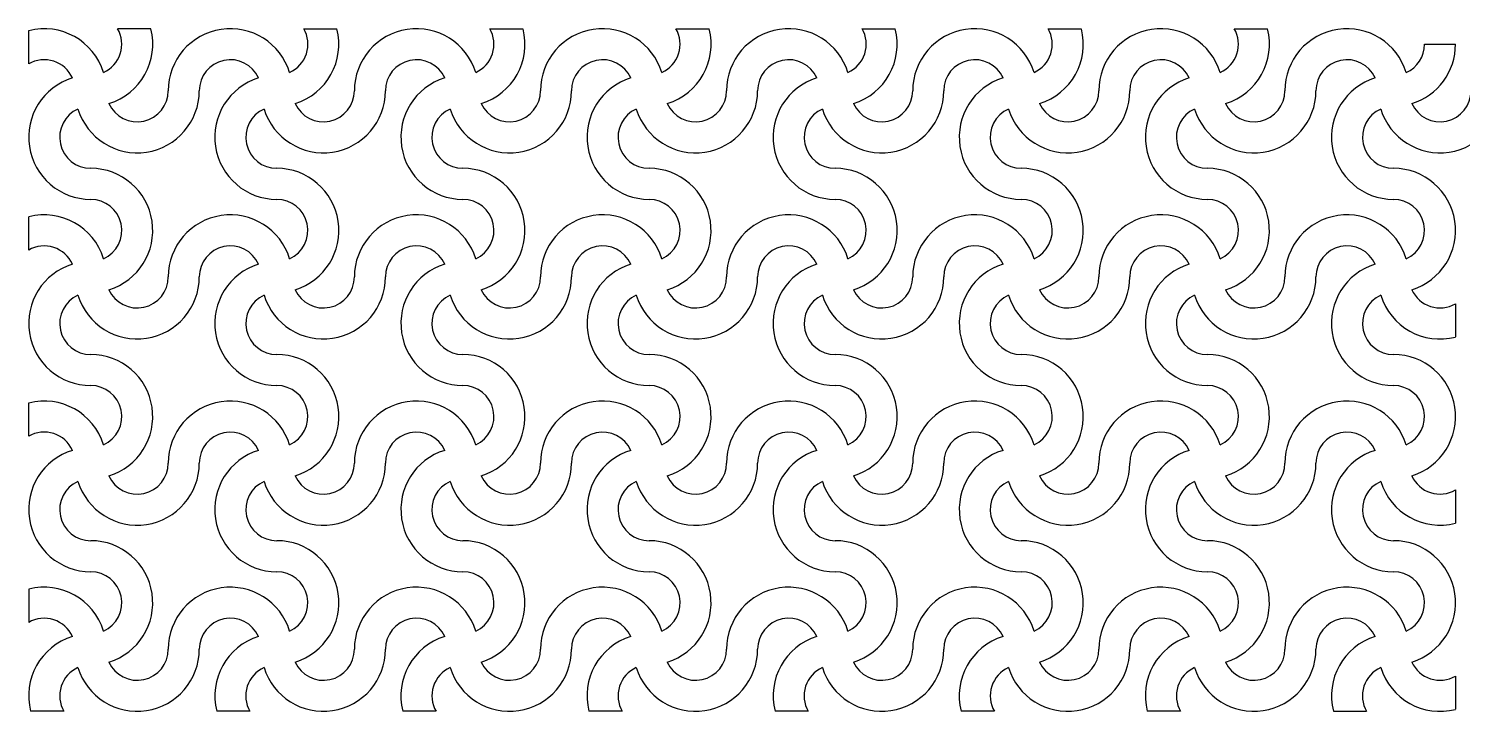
# Model space of a CAD drawing. Header units: millimetres. Extents: x 24 to 153, y 3 to 97.
# Drawn here: x 89.56 to 108.04, y 3.45 to 12.25 of the extents above; entities that cross this region are included whole.
import ezdxf

# ---------------------------------------------------------------- set-up
doc = ezdxf.new("R2010")
doc.units = ezdxf.units.MM
doc.header["$MEASUREMENT"] = 0
doc.layers.add('MASK_1', color=255, linetype='Continuous')

msp = doc.modelspace()

# ---------------------------------------------------------------- linework, layer by layer
for p, q in [((89.556, 11.799), (89.556, 12.227)), ((91.13, 12.252), (90.702, 12.252)), ((93.102, 12.252), (93.53, 12.252)), ((95.502, 12.252), (95.93, 12.252)), ((97.902, 12.252), (98.33, 12.252)), ((100.302, 12.252), (100.73, 12.252)), ((102.702, 12.252), (103.13, 12.252)), ((105.102, 12.252), (105.53, 12.252)), ((107.556, 12.052), (107.956, 12.052)), ((89.556, 9.399), (89.556, 9.827)), ((107.956, 8.706), (107.956, 8.278)), ((89.556, 6.999), (89.556, 7.427)), ((107.956, 6.306), (107.956, 5.878)), ((89.556, 5.027), (89.556, 4.599)), ((107.956, 3.906), (107.956, 3.478)), ((90.009, 3.452), (89.581, 3.452)), ((92.409, 3.452), (91.981, 3.452)), ((94.809, 3.452), (94.381, 3.452)), ((97.209, 3.452), (96.781, 3.452)), ((99.609, 3.452), (99.181, 3.452)), ((102.009, 3.452), (101.581, 3.452)), ((104.409, 3.452), (103.981, 3.452)), ((106.381, 3.452), (106.809, 3.452))]:
    msp.add_line(p, q)
for radius, start in [(0.8, 197.1144), (0.4, 204.2952)]:
    msp.add_arc((107.756, 11.452), radius, start, 0)
at = {"layer": 'MASK_1'}
for centre, radius, start, end in [((89.756, 11.452), 0.8, 17.1144, 104.4775), ((90.356, 12.052), 0.4, 294.2952, 30), ((90.356, 12.052), 0.8, 287.1144, 14.4775), ((92.156, 11.452), 0.8, 17.1144, 180), ((92.756, 12.052), 0.4, 294.2952, 30), ((92.756, 12.052), 0.8, 287.1144, 14.4775), ((94.556, 11.452), 0.8, 17.1144, 180), ((95.156, 12.052), 0.4, 294.2952, 30), ((95.156, 12.052), 0.8, 287.1144, 14.4775), ((96.956, 11.452), 0.8, 17.1144, 180), ((97.556, 12.052), 0.4, 294.2952, 30), ((97.556, 12.052), 0.8, 287.1144, 14.4775), ((99.356, 11.452), 0.8, 17.1144, 180), ((99.956, 12.052), 0.4, 294.2952, 30), ((99.956, 12.052), 0.8, 287.1144, 14.4775), ((101.756, 11.452), 0.8, 17.1144, 180), ((102.356, 12.052), 0.4, 294.2952, 30), ((102.356, 12.052), 0.8, 287.1144, 14.4775), ((104.156, 11.452), 0.8, 17.1144, 180), ((104.756, 12.052), 0.4, 294.2952, 30), ((104.756, 12.052), 0.8, 287.1144, 14.4775), ((106.556, 11.452), 0.8, 17.1144, 180), ((107.156, 12.052), 0.4, 294.2952, 0), ((107.156, 12.052), 0.8, 287.1144, 0), ((89.756, 11.452), 0.4, 24.2952, 120), ((92.156, 11.452), 0.4, 24.2952, 180), ((94.556, 11.452), 0.4, 24.2952, 180), ((96.956, 11.452), 0.4, 24.2952, 180), ((99.356, 11.452), 0.4, 24.2952, 180), ((101.756, 11.452), 0.4, 24.2952, 180), ((104.156, 11.452), 0.4, 24.2952, 180), ((106.556, 11.452), 0.4, 24.2952, 180), ((90.356, 10.852), 0.8, 107.1144, 270), ((92.756, 10.852), 0.8, 107.1144, 270), ((95.156, 10.852), 0.8, 107.1144, 270), ((97.556, 10.852), 0.8, 107.1144, 270), ((99.956, 10.852), 0.8, 107.1144, 270), ((102.356, 10.852), 0.8, 107.1144, 270), ((104.756, 10.852), 0.8, 107.1144, 270), ((107.156, 10.852), 0.8, 107.1144, 270), ((90.956, 11.452), 0.8, 197.1144, 0), ((90.956, 11.452), 0.4, 204.2952, 0), ((93.356, 11.452), 0.8, 197.1144, 0), ((93.356, 11.452), 0.4, 204.2952, 0), ((95.756, 11.452), 0.8, 197.1144, 0), ((95.756, 11.452), 0.4, 204.2952, 0), ((98.156, 11.452), 0.8, 197.1144, 0), ((98.156, 11.452), 0.4, 204.2952, 0), ((100.556, 11.452), 0.8, 197.1144, 0), ((100.556, 11.452), 0.4, 204.2952, 0), ((102.956, 11.452), 0.8, 197.1144, 0), ((102.956, 11.452), 0.4, 204.2952, 0), ((105.356, 11.452), 0.8, 197.1144, 0), ((105.356, 11.452), 0.4, 204.2952, 0), ((90.356, 10.852), 0.4, 114.2952, 270), ((92.756, 10.852), 0.4, 114.2952, 270), ((95.156, 10.852), 0.4, 114.2952, 270), ((97.556, 10.852), 0.4, 114.2952, 270), ((99.956, 10.852), 0.4, 114.2952, 270), ((102.356, 10.852), 0.4, 114.2952, 270), ((104.756, 10.852), 0.4, 114.2952, 270), ((107.156, 10.852), 0.4, 114.2952, 270), ((90.356, 9.652), 0.8, 287.1144, 90), ((92.756, 9.652), 0.8, 287.1144, 90), ((95.156, 9.652), 0.8, 287.1144, 90), ((97.556, 9.652), 0.8, 287.1144, 90), ((99.956, 9.652), 0.8, 287.1144, 90), ((102.356, 9.652), 0.8, 287.1144, 90), ((104.756, 9.652), 0.8, 287.1144, 90), ((107.156, 9.652), 0.8, 287.1144, 90), ((90.356, 9.652), 0.4, 294.2952, 90), ((92.756, 9.652), 0.4, 294.2952, 90), ((95.156, 9.652), 0.4, 294.2952, 90), ((97.556, 9.652), 0.4, 294.2952, 90), ((99.956, 9.652), 0.4, 294.2952, 90), ((102.356, 9.652), 0.4, 294.2952, 90), ((104.756, 9.652), 0.4, 294.2952, 90), ((107.156, 9.652), 0.4, 294.2952, 90), ((89.756, 9.052), 0.8, 17.1144, 104.4775), ((92.156, 9.052), 0.8, 17.1144, 180), ((94.556, 9.052), 0.8, 17.1144, 180), ((96.956, 9.052), 0.8, 17.1144, 180), ((99.356, 9.052), 0.8, 17.1144, 180), ((101.756, 9.052), 0.8, 17.1144, 180), ((104.156, 9.052), 0.8, 17.1144, 180), ((106.556, 9.052), 0.8, 17.1144, 180), ((89.756, 9.052), 0.4, 24.2952, 120), ((92.156, 9.052), 0.4, 24.2952, 180), ((94.556, 9.052), 0.4, 24.2952, 180), ((96.956, 9.052), 0.4, 24.2952, 180), ((99.356, 9.052), 0.4, 24.2952, 180), ((101.756, 9.052), 0.4, 24.2952, 180), ((104.156, 9.052), 0.4, 24.2952, 180), ((106.556, 9.052), 0.4, 24.2952, 180), ((90.356, 8.452), 0.8, 107.1144, 270), ((92.756, 8.452), 0.8, 107.1144, 270), ((95.156, 8.452), 0.8, 107.1144, 270), ((97.556, 8.452), 0.8, 107.1144, 270), ((99.956, 8.452), 0.8, 107.1144, 270), ((102.356, 8.452), 0.8, 107.1144, 270), ((104.756, 8.452), 0.8, 107.1144, 270), ((107.156, 8.452), 0.8, 107.1144, 270), ((90.956, 9.052), 0.8, 197.1144, 0), ((90.956, 9.052), 0.4, 204.2952, 0), ((93.356, 9.052), 0.8, 197.1144, 0), ((93.356, 9.052), 0.4, 204.2952, 0), ((95.756, 9.052), 0.8, 197.1144, 0), ((95.756, 9.052), 0.4, 204.2952, 0), ((98.156, 9.052), 0.8, 197.1144, 0), ((98.156, 9.052), 0.4, 204.2952, 0), ((100.556, 9.052), 0.8, 197.1144, 0), ((100.556, 9.052), 0.4, 204.2952, 0), ((102.956, 9.052), 0.8, 197.1144, 0), ((102.956, 9.052), 0.4, 204.2952, 0), ((105.356, 9.052), 0.8, 197.1144, 0), ((105.356, 9.052), 0.4, 204.2952, 0), ((107.756, 9.052), 0.4, 204.2952, 300), ((90.356, 8.452), 0.4, 114.2952, 270), ((92.756, 8.452), 0.4, 114.2952, 270), ((95.156, 8.452), 0.4, 114.2952, 270), ((97.556, 8.452), 0.4, 114.2952, 270), ((99.956, 8.452), 0.4, 114.2952, 270), ((102.356, 8.452), 0.4, 114.2952, 270), ((104.756, 8.452), 0.4, 114.2952, 270), ((107.156, 8.452), 0.4, 114.2952, 270), ((107.756, 9.052), 0.8, 197.1144, 284.4775), ((90.356, 7.252), 0.8, 287.1144, 90), ((92.756, 7.252), 0.8, 287.1144, 90), ((95.156, 7.252), 0.8, 287.1144, 90), ((97.556, 7.252), 0.8, 287.1144, 90), ((99.956, 7.252), 0.8, 287.1144, 90), ((102.356, 7.252), 0.8, 287.1144, 90), ((104.756, 7.252), 0.8, 287.1144, 90), ((107.156, 7.252), 0.8, 287.1144, 90), ((90.356, 7.252), 0.4, 294.2952, 90), ((92.756, 7.252), 0.4, 294.2952, 90), ((95.156, 7.252), 0.4, 294.2952, 90), ((97.556, 7.252), 0.4, 294.2952, 90), ((99.956, 7.252), 0.4, 294.2952, 90), ((102.356, 7.252), 0.4, 294.2952, 90), ((104.756, 7.252), 0.4, 294.2952, 90), ((107.156, 7.252), 0.4, 294.2952, 90), ((89.756, 6.652), 0.8, 17.1144, 104.4775), ((92.156, 6.652), 0.8, 17.1144, 180), ((94.556, 6.652), 0.8, 17.1144, 180), ((96.956, 6.652), 0.8, 17.1144, 180), ((99.356, 6.652), 0.8, 17.1144, 180), ((101.756, 6.652), 0.8, 17.1144, 180), ((104.156, 6.652), 0.8, 17.1144, 180), ((106.556, 6.652), 0.8, 17.1144, 180), ((89.756, 6.652), 0.4, 24.2952, 120), ((92.156, 6.652), 0.4, 24.2952, 180), ((94.556, 6.652), 0.4, 24.2952, 180), ((96.956, 6.652), 0.4, 24.2952, 180), ((99.356, 6.652), 0.4, 24.2952, 180), ((101.756, 6.652), 0.4, 24.2952, 180), ((104.156, 6.652), 0.4, 24.2952, 180), ((106.556, 6.652), 0.4, 24.2952, 180), ((90.356, 6.052), 0.8, 107.1144, 270), ((92.756, 6.052), 0.8, 107.1144, 270), ((95.156, 6.052), 0.8, 107.1144, 270), ((97.556, 6.052), 0.8, 107.1144, 270), ((99.956, 6.052), 0.8, 107.1144, 270), ((102.356, 6.052), 0.8, 107.1144, 270), ((104.756, 6.052), 0.8, 107.1144, 270), ((107.156, 6.052), 0.8, 107.1144, 270), ((90.956, 6.652), 0.8, 197.1144, 0), ((90.956, 6.652), 0.4, 204.2952, 0), ((93.356, 6.652), 0.8, 197.1144, 0), ((93.356, 6.652), 0.4, 204.2952, 0), ((95.756, 6.652), 0.8, 197.1144, 0), ((95.756, 6.652), 0.4, 204.2952, 0), ((98.156, 6.652), 0.8, 197.1144, 0), ((98.156, 6.652), 0.4, 204.2952, 0), ((100.556, 6.652), 0.8, 197.1144, 0), ((100.556, 6.652), 0.4, 204.2952, 0), ((102.956, 6.652), 0.8, 197.1144, 0), ((102.956, 6.652), 0.4, 204.2952, 0), ((105.356, 6.652), 0.8, 197.1144, 0), ((105.356, 6.652), 0.4, 204.2952, 0), ((107.756, 6.652), 0.4, 204.2952, 300), ((90.356, 6.052), 0.4, 114.2952, 270), ((92.756, 6.052), 0.4, 114.2952, 270), ((95.156, 6.052), 0.4, 114.2952, 270), ((97.556, 6.052), 0.4, 114.2952, 270), ((99.956, 6.052), 0.4, 114.2952, 270), ((102.356, 6.052), 0.4, 114.2952, 270), ((104.756, 6.052), 0.4, 114.2952, 270), ((107.156, 6.052), 0.4, 114.2952, 270), ((107.756, 6.652), 0.8, 197.1144, 284.4775), ((90.356, 4.852), 0.8, 287.1144, 90), ((92.756, 4.852), 0.8, 287.1144, 90), ((95.156, 4.852), 0.8, 287.1144, 90), ((97.556, 4.852), 0.8, 287.1144, 90), ((99.956, 4.852), 0.8, 287.1144, 90), ((102.356, 4.852), 0.8, 287.1144, 90), ((104.756, 4.852), 0.8, 287.1144, 90), ((107.156, 4.852), 0.8, 287.1144, 90), ((90.356, 4.852), 0.4, 294.2952, 90), ((92.756, 4.852), 0.4, 294.2952, 90), ((95.156, 4.852), 0.4, 294.2952, 90), ((97.556, 4.852), 0.4, 294.2952, 90), ((99.956, 4.852), 0.4, 294.2952, 90), ((102.356, 4.852), 0.4, 294.2952, 90), ((104.756, 4.852), 0.4, 294.2952, 90), ((107.156, 4.852), 0.4, 294.2952, 90), ((89.756, 4.252), 0.8, 17.1144, 104.4775), ((92.156, 4.252), 0.8, 17.1144, 180), ((94.556, 4.252), 0.8, 17.1144, 180), ((96.956, 4.252), 0.8, 17.1144, 180), ((99.356, 4.252), 0.8, 17.1144, 180), ((101.756, 4.252), 0.8, 17.1144, 180), ((104.156, 4.252), 0.8, 17.1144, 180), ((106.556, 4.252), 0.8, 17.1144, 180), ((89.756, 4.252), 0.4, 24.2952, 120), ((92.156, 4.252), 0.4, 24.2952, 180), ((94.556, 4.252), 0.4, 24.2952, 180), ((96.956, 4.252), 0.4, 24.2952, 180), ((99.356, 4.252), 0.4, 24.2952, 180), ((101.756, 4.252), 0.4, 24.2952, 180), ((104.156, 4.252), 0.4, 24.2952, 180), ((106.556, 4.252), 0.4, 24.2952, 180), ((90.356, 3.652), 0.8, 107.1144, 194.4775), ((92.756, 3.652), 0.8, 107.1144, 194.4775), ((95.156, 3.652), 0.8, 107.1144, 194.4775), ((97.556, 3.652), 0.8, 107.1144, 194.4775), ((99.956, 3.652), 0.8, 107.1144, 194.4775), ((102.356, 3.652), 0.8, 107.1144, 194.4775), ((104.756, 3.652), 0.8, 107.1144, 194.4775), ((107.156, 3.652), 0.8, 107.1144, 194.4775), ((90.956, 4.252), 0.8, 197.1144, 0), ((90.956, 4.252), 0.4, 204.2952, 0), ((93.356, 4.252), 0.8, 197.1144, 0), ((93.356, 4.252), 0.4, 204.2952, 0), ((95.756, 4.252), 0.8, 197.1144, 0), ((95.756, 4.252), 0.4, 204.2952, 0), ((98.156, 4.252), 0.8, 197.1144, 0), ((98.156, 4.252), 0.4, 204.2952, 0), ((100.556, 4.252), 0.8, 197.1144, 0), ((100.556, 4.252), 0.4, 204.2952, 0), ((102.956, 4.252), 0.8, 197.1144, 0), ((102.956, 4.252), 0.4, 204.2952, 0), ((105.356, 4.252), 0.8, 197.1144, 0), ((105.356, 4.252), 0.4, 204.2952, 0), ((107.756, 4.252), 0.4, 204.2952, 300), ((90.356, 3.652), 0.4, 114.2952, 210), ((92.756, 3.652), 0.4, 114.2952, 210), ((95.156, 3.652), 0.4, 114.2952, 210), ((97.556, 3.652), 0.4, 114.2952, 210), ((99.956, 3.652), 0.4, 114.2952, 210), ((102.356, 3.652), 0.4, 114.2952, 210), ((104.756, 3.652), 0.4, 114.2952, 210), ((107.156, 3.652), 0.4, 114.2952, 210), ((107.756, 4.252), 0.8, 197.1144, 284.4775)]:
    msp.add_arc(centre, radius, start, end, dxfattribs=at)

doc.saveas('drawing.dxf')
